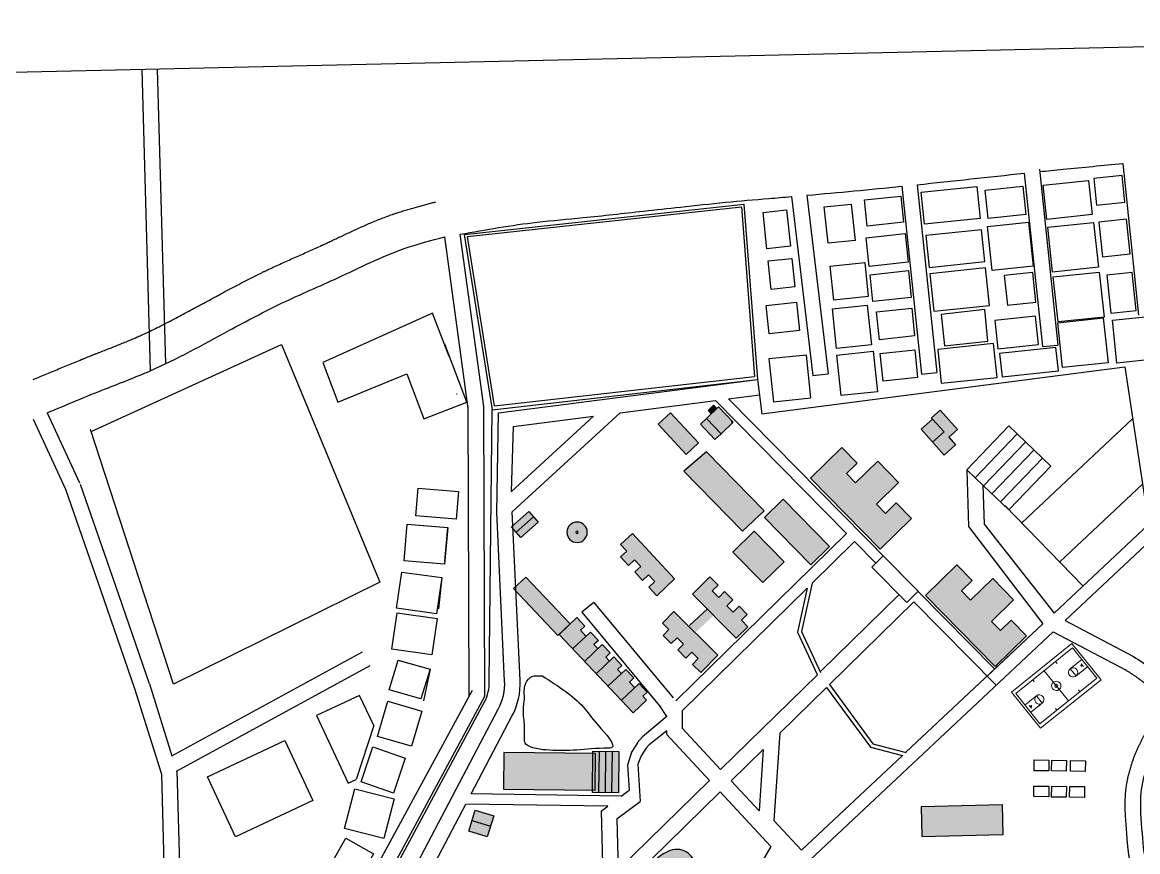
# Model space of a CAD drawing. Header units: millimetres. Extents: x 2899851 to 5794060, y -1331222 to -659598.
# Drawn here: x 4933477 to 5365427, y -980868 to -659598 of the extents above; entities that cross this region are included whole.
import ezdxf

# ---------------------------------------------------------------- set-up
doc = ezdxf.new("R2010")
doc.units = ezdxf.units.MM
for name, color, linetype, lineweight in [('b_COLUMN', 7, 'Continuous', 25), ('b_elev_near', 42, 'Continuous', 25), ('b_furniture_fittings', 240, 'Continuous', 9), ('b_road_path', 252, 'Continuous', 15), ('b_WALL', 137, 'Continuous', 25), ('i_hatch space', 53, 'Continuous', 9)]:
    doc.layers.add(name, color=color, linetype=linetype, lineweight=lineweight)
doc.layers.add('ref', color=10, linetype='Continuous')

msp = doc.modelspace()

# ---------------------------------------------------------------- hatches: boundary and pattern name
at = {"layer": 'i_hatch space', "extrusion": (0, 0, -1)}
h = msp.add_hatch(color=252, dxfattribs=at)
h.dxf.hatch_style = 1
h.paths.add_polyline_path([(-5179677, -815253), (-5184440, -810831), (-5195327, -822556), (-5190563, -826979)])
h = msp.add_hatch(color=252, dxfattribs=at)
h.dxf.hatch_style = 1
h.paths.add_polyline_path([(-5198416, -813028), (-5203120, -808543), (-5208778, -814478), (-5204074, -818963), (-5198416, -813028)])
h = msp.add_hatch(color=252, dxfattribs=at)
h.dxf.hatch_style = 1
h.paths.add_polyline_path([(-5200296, -811236), (-5202409, -809221), (-5201185, -807937), (-5199072, -809952), (-5200296, -811236)])
h = msp.add_hatch(color=252, dxfattribs=at)
h.dxf.hatch_style = 1
h.paths.add_polyline_path([(-5285607, -812822), (-5288971, -809833), (-5295612, -817310), (-5292247, -820298), (-5294903, -823289), (-5290417, -827273), (-5285968, -822264), (-5290454, -818280), (-5286005, -813270)])
h = msp.add_hatch(color=252, dxfattribs=at)
h.dxf.hatch_style = 1
h.paths.add_polyline_path([(-5196063, -815271), (-5198416, -813028), (-5204074, -818963), (-5201721, -821206)])
h = msp.add_hatch(color=252, dxfattribs=at)
h.dxf.hatch_style = 1
h.paths.add_polyline_path([(-5281519, -817255), (-5286005, -813270), (-5290454, -818280), (-5285968, -822264)])
h = msp.add_hatch(color=252, dxfattribs=at)
h.dxf.hatch_style = 1
h.paths.add_polyline_path([(-5265733, -863733), (-5238711, -836176), (-5250849, -824274), (-5256800, -830343), (-5252659, -834404), (-5256160, -837974), (-5264728, -829572), (-5272846, -837851), (-5264278, -846253), (-5267779, -849823), (-5271920, -845762), (-5277871, -851831)])
h = msp.add_hatch(color=252, dxfattribs=at)
h.dxf.hatch_style = 1
h.paths.add_polyline_path([(-5189679, -833495), (-5198424, -825988), (-5220828, -848836), (-5212384, -856650)])
h = msp.add_hatch(color=252, dxfattribs=at)
h.dxf.hatch_style = 1
h.paths.add_polyline_path([(-5220881, -851409), (-5228123, -844308), (-5246071, -862611), (-5238829, -869713)])
at = {"layer": 'i_hatch space'}
h = msp.add_hatch(color=252, dxfattribs=at)
h.dxf.hatch_style = 1
h.paths.add_polyline_path([(5124721, -857121), (5123482, -855734), (5123427, -854589), (5129599, -849073), (5131431, -851123)])
at = {"layer": 'i_hatch space', "extrusion": (0, 0, -1)}
h = msp.add_hatch(color=252, dxfattribs=at)
h.dxf.hatch_style = 1
h.paths.add_polyline_path([(-5126554, -859171), (-5124721, -857121), (-5131431, -851123), (-5133264, -853173)])
h = msp.add_hatch(color=252, dxfattribs=at)
h.dxf.hatch_style = 1
h.paths.add_polyline_path([(-5126554, -859171), (-5124721, -857121), (-5131431, -851123), (-5133264, -853173)])
h = msp.add_hatch(color=252, dxfattribs=at)
h.dxf.hatch_style = 1
h.paths.add_polyline_path([(-5152278, -857143, 1), (-5144378, -857143, 1)])
h = msp.add_hatch(color=252, dxfattribs=at)
h.dxf.hatch_style = 1
h.paths.add_polyline_path([(-5165184, -866658), (-5167529, -864480), (-5165147, -861915), (-5169764, -857629), (-5186106, -875230), (-5179144, -881694), (-5176082, -878396), (-5178427, -876219), (-5176034, -873641), (-5173688, -875818), (-5170627, -872520), (-5172972, -870343), (-5170590, -867778), (-5168245, -869955)])
h = msp.add_hatch(color=252, dxfattribs=at)
h.dxf.hatch_style = 1
h.paths.add_polyline_path([(-5208672, -864784), (-5216860, -856754), (-5228497, -868622), (-5220309, -876651)])
h = msp.add_hatch(color=252, dxfattribs=at)
h.dxf.hatch_style = 1
h.paths.add_polyline_path([(-5310281, -909154), (-5283258, -881597), (-5295397, -869694), (-5301348, -875763), (-5297206, -879824), (-5300707, -883394), (-5309275, -874993), (-5317394, -883272), (-5308826, -891673), (-5312326, -895243), (-5316467, -891183), (-5322419, -897252)])
h = msp.add_hatch(color=252, dxfattribs=at)
h.dxf.hatch_style = 1
h.paths.add_polyline_path([(-5123761, -878932), (-5128487, -874469), (-5145650, -892647), (-5140923, -897110)])
h = msp.add_hatch(color=252, dxfattribs=at)
h.dxf.hatch_style = 1
h.paths.add_polyline_path([(-5193034, -881140), (-5199768, -874438), (-5202942, -877628), (-5200674, -879885), (-5203156, -882379), (-5205424, -880121), (-5208598, -883311), (-5206330, -885568), (-5208799, -888049), (-5211067, -885791), (-5214242, -888981), (-5211974, -891238), (-5214443, -893719), (-5209977, -898163)])
h = msp.add_hatch(color=252, dxfattribs=at)
h.dxf.hatch_style = 1
h.paths.add_polyline_path([(-5185782, -887882), (-5202874, -904755), (-5196201, -911516), (-5192998, -908354), (-5195246, -906077), (-5192743, -903606), (-5190495, -905883), (-5187292, -902722), (-5189540, -900444), (-5187049, -897985), (-5184801, -900263), (-5181599, -897101), (-5183847, -894824), (-5181356, -892365)])
h = msp.add_hatch(color=252, dxfattribs=at)
h.dxf.hatch_style = 1
h.paths.add_polyline_path([(-5191507, -893533), (-5194043, -896037), (-5201199, -889378), (-5198771, -886763), (-5191809, -893227)])
h = msp.add_hatch(color=252, dxfattribs=at)
h.dxf.hatch_style = 1
h.paths.add_polyline_path([(-5141323, -896732), (-5146575, -902294), (-5151774, -897386), (-5149612, -895095), (-5151320, -893482), (-5148231, -890210), (-5145650, -892647)])
h = msp.add_hatch(color=252, dxfattribs=at)
h.dxf.hatch_style = 1
h.paths.add_polyline_path([(-5146575, -902294), (-5151141, -907130), (-5156339, -902221), (-5154863, -900658), (-5156572, -899045), (-5153483, -895773), (-5146575, -902294)])
h = msp.add_hatch(color=252, dxfattribs=at)
h.dxf.hatch_style = 1
h.paths.add_polyline_path([(-5151141, -907130), (-5155706, -911965), (-5160905, -907057), (-5159429, -905493), (-5161137, -903880), (-5158048, -900608), (-5151141, -907130)])
h = msp.add_hatch(color=252, dxfattribs=at)
h.dxf.hatch_style = 1
h.paths.add_polyline_path([(-5155706, -911965), (-5162613, -905443), (-5165703, -908715), (-5163994, -910329), (-5165470, -911892), (-5160271, -916800), (-5155706, -911965)])
h = msp.add_hatch(color=252, dxfattribs=at)
h.dxf.hatch_style = 1
h.paths.add_polyline_path([(-5160271, -916800), (-5167179, -910279), (-5170268, -913551), (-5168559, -915164), (-5170653, -917382), (-5165454, -922290), (-5160271, -916800)])
h = msp.add_hatch(color=252, dxfattribs=at)
h.dxf.hatch_style = 1
h.paths.add_polyline_path([(-5170020, -927125), (-5165454, -922290), (-5172362, -915768), (-5175451, -919040), (-5173743, -920654), (-5175219, -922217)])
at = {"layer": 'i_hatch space'}
h = msp.add_hatch(color=252, dxfattribs=at)
h.dxf.hatch_style = 1
h.paths.add_polyline_path([(5119975, -942481), (5154473, -942870), (5154312, -957069), (5119814, -956680)])
h = msp.add_hatch(color=252, dxfattribs=at)
h.dxf.hatch_style = 1
h.paths.add_polyline_path([(5155472, -942882), (5154473, -942870), (5154483, -941970), (5156983, -941999), (5156802, -957998), (5154302, -957969), (5154312, -957069), (5155312, -957081)])
h.paths.add_polyline_path([(5154473, -942870), (5155472, -942882), (5155312, -957081), (5154312, -957069)], flags=17)
h.paths.add_polyline_path([(5156983, -941999), (5159482, -942027), (5159302, -958026), (5156802, -957998)])
h.paths.add_polyline_path([(5159482, -942027), (5161982, -942055), (5161802, -958054), (5159302, -958026)])
h.paths.add_polyline_path([(5161982, -942055), (5164482, -942083), (5164301, -958082), (5161802, -958054)])
at = {"layer": 'i_hatch space', "extrusion": (0, 0, -1)}
h = msp.add_hatch(color=252, dxfattribs=at)
h.dxf.hatch_style = 1
h.paths.add_polyline_path([(-5281572, -963429), (-5313063, -962682), (-5313336, -974179), (-5281845, -974925)])
at = {"layer": 'i_hatch space'}
h = msp.add_hatch(color=252, dxfattribs=at)
h.dxf.hatch_style = 1
h.paths.add_polyline_path([(5108896, -964782), (5107670, -968722), (5114807, -970969), (5116040, -967005)])
h.paths.add_polyline_path([(5113529, -975076), (5114807, -970969), (5107670, -968722), (5106384, -972853)])
at = {"layer": 'i_hatch space', "extrusion": (0, 0, -1)}
h = msp.add_hatch(color=132, dxfattribs=at)
h.dxf.hatch_style = 1
edge = h.paths.add_edge_path()
edge.add_spline(control_points=[(-5173696, -1002322), (-5173433, -998971), (-5172902, -991057), (-5179348, -981869), (-5188788, -978722), (-5195857, -985344), (-5189314, -993063), (-5183695, -998573), (-5182080, -1004587), (-5178514, -1009605), (-5173980, -1005727), (-5173757, -1003100), (-5173696, -1002322)], knot_values=[0, 0, 0, 0, 10084.3442564, 23067.6906954, 30646.2802139, 36961.9606403, 45662.1792144, 55039.358396, 61216.7110596, 64781.379716, 70548.249912, 72889.5198769, 72889.5198769, 72889.5198769, 72889.5198769], degree=3, periodic=0)

# ---------------------------------------------------------------- linework, layer by layer
at = {"layer": 'b_COLUMN', "color": 5, "lineweight": 30}
for p, q in [((5104749, -741732), (5212963, -730022)), ((5212963, -730022), (5218133, -797899)), ((5115527, -809669), (5104749, -741732))]:
    msp.add_line(p, q, dxfattribs=at)
at = {"layer": 'b_COLUMN', "color": 2, "lineweight": 30, "true_color": 0xf1eb1f}
for p, q in [((5105901, -742613), (5212044, -731127)), ((5212044, -731127), (5217050, -796845)), ((5116293, -808111), (5105901, -742613))]:
    msp.add_line(p, q, dxfattribs=at)
at = {"layer": 'b_COLUMN', "color": 5, "lineweight": 30, "extrusion": (0, 0, -1)}
msp.add_lwpolyline([(-5006099, -1120942), (-5112518, -922767, -0.1352526), (-5114270, -914992), (-5115456, -809677), (-5218133, -797899), (-5219870, -811287), (-5360427, -793048), (-5379643, -920481), (-5518810, -904656), (-5512239, -1032853), (-5278652, -1049012), (-5145432, -1167200), (-5007697, -1178142)], format="xyb", dxfattribs=at)
at = {"layer": 'b_COLUMN', "color": 251, "lineweight": 30, "true_color": 0x636466, "extrusion": (0, 0, -1)}
for points in [[(-5117180, -849492), (-5117940, -810901), (-5218133, -797899)], [(-5165056, -810837), (-5201934, -806052)], [(-5206911, -805406), (-5218905, -803849)], [(-5122864, -841355), (-5123756, -816196), (-5154708, -812180)], [(-5208088, -813737), (-5208277, -815197)], [(-5040104, -1086558), (-5105261, -962414)]]:
    msp.add_lwpolyline(points, dxfattribs=at)
for points in [[(-5034792, -1083770), (-5117794, -925623, -0.1356661), (-5120263, -914709), (-5117180, -849492)], [(-5107343, -958446), (-5123095, -928433, -0.1354014), (-5126256, -914425), (-5123173, -849209)]]:
    msp.add_lwpolyline(points, format="xyb", dxfattribs=at)
at = {"layer": 'b_elev_near', "color": 7, "extrusion": (0, 0, -1)}
for p, q in [((5286005, -813270), (5290454, -818280)), ((5285968, -822264), (5290454, -818280)), ((5131431, -851123), (5124721, -857121)), ((5123761, -878932), (5128487, -874469)), ((5191809, -893227), (5198771, -886763)), ((5145650, -892647), (5140923, -897110)), ((5313063, -962682), (5281572, -963429)), ((5313336, -974179), (5313063, -962682)), ((5281572, -963429), (5281845, -974925)), ((5281845, -974925), (5313336, -974179))]:
    msp.add_line(p, q, dxfattribs=at)
at = {"layer": 'b_elev_near', "color": 7}
for p, q in [((5156802, -957998), (5156983, -941999)), ((5159302, -958026), (5159482, -942027)), ((5161802, -958054), (5161982, -942055))]:
    msp.add_line(p, q, dxfattribs=at)
at = {"layer": 'b_elev_near', "color": 7, "extrusion": (0, 0, -1)}
for points in [[(-5179677, -815253), (-5184440, -810831), (-5195327, -822556), (-5190563, -826979)], [(-5198416, -813028), (-5203120, -808543), (-5208778, -814478), (-5204074, -818963)], [(-5196063, -815271), (-5198416, -813028), (-5204074, -818963), (-5201721, -821206)], [(-5212384, -856650), (-5220828, -848836), (-5198424, -825988), (-5189679, -833495)], [(-5220881, -851409), (-5238829, -869713), (-5246071, -862611), (-5228123, -844308)], [(-5122888, -855070), (-5129599, -849073), (-5133264, -853173), (-5126554, -859171)], [(-5216860, -856754), (-5228497, -868622), (-5220309, -876651), (-5208672, -864784)]]:
    msp.add_lwpolyline(points, close=True, dxfattribs=at)
for points in [[(-5202409, -809221), (-5201185, -807937), (-5199072, -809952), (-5200296, -811236)], [(-5281519, -817255), (-5286005, -813270), (-5285607, -812822), (-5288971, -809833), (-5295612, -817310), (-5292247, -820298), (-5294903, -823289), (-5290417, -827273), (-5281519, -817255)], [(-5265737, -863737), (-5238711, -836176), (-5250849, -824274), (-5256800, -830343), (-5252659, -834404), (-5256160, -837974), (-5264728, -829572), (-5272846, -837851), (-5264278, -846253), (-5267779, -849823), (-5271920, -845762), (-5277871, -851831), (-5265733, -863733), (-5238708, -836173)], [(-5170590, -867778), (-5168245, -869955), (-5165184, -866658), (-5167529, -864480), (-5165147, -861915), (-5169764, -857629), (-5186106, -875230), (-5179144, -881694), (-5176082, -878396), (-5178427, -876219), (-5176034, -873641), (-5173688, -875818), (-5170627, -872520), (-5172972, -870343), (-5170590, -867778)], [(-5310284, -909157), (-5283258, -881597), (-5295397, -869694), (-5301348, -875763), (-5297206, -879824), (-5300707, -883394), (-5309275, -874993), (-5317394, -883272), (-5308826, -891673), (-5312326, -895243), (-5316467, -891183), (-5322419, -897252), (-5310281, -909154), (-5283255, -881593)], [(-5145650, -892647), (-5128487, -874469)], [(-5208799, -888049), (-5211067, -885791), (-5214242, -888981), (-5211974, -891238), (-5214443, -893719), (-5209977, -898163), (-5193034, -881140), (-5199768, -874438), (-5202942, -877628), (-5200674, -879885), (-5203156, -882379), (-5205424, -880121), (-5208598, -883311), (-5206330, -885568), (-5208799, -888049)], [(-5140923, -897110), (-5123761, -878932)], [(-5187049, -897985), (-5184801, -900263), (-5181599, -897101), (-5183847, -894824), (-5181356, -892365), (-5185782, -887882), (-5202874, -904755), (-5196201, -911516), (-5192998, -908354), (-5195246, -906077), (-5192743, -903606), (-5190495, -905883), (-5187292, -902722), (-5189540, -900444), (-5187049, -897985)], [(-5141323, -896732), (-5148231, -890210), (-5151320, -893482), (-5149612, -895095), (-5151774, -897386)], [(-5165454, -922290), (-5172362, -915768), (-5175451, -919040), (-5173743, -920654), (-5175219, -922217), (-5170020, -927125), (-5141323, -896732)], [(-5146575, -902294), (-5153483, -895773), (-5156572, -899045), (-5154863, -900658), (-5156339, -902221)], [(-5151141, -907130), (-5158048, -900608), (-5161137, -903880), (-5159429, -905493), (-5160905, -907057)], [(-5155706, -911965), (-5162613, -905443), (-5165703, -908715), (-5163994, -910329), (-5165470, -911892)], [(-5160271, -916800), (-5167179, -910279), (-5170268, -913551), (-5168559, -915164), (-5170653, -917382)]]:
    msp.add_lwpolyline(points, dxfattribs=at)
at = {"layer": 'b_elev_near', "color": 7}
for points in [[(5119975, -942481), (5119814, -956680), (5155312, -957081), (5155472, -942882)], [(5164301, -958082), (5154302, -957969), (5154483, -941970), (5164482, -942083)]]:
    msp.add_lwpolyline(points, close=True, dxfattribs=at)
at = {"layer": 'b_elev_near', "color": 7, "extrusion": (0, 0, -1)}
for radius in [3950, 450]:
    msp.add_circle((-5148328, -857143), radius, dxfattribs=at)
at = {"layer": 'b_elev_near', "color": 7, "start_tangent": (-0.0781675, 0.9969402), "end_tangent": (-0.0781675, 0.9969402)}
msp.add_spline([(5173696, -1002322), (5173997, -992242), (5181640, -981746), (5189073, -980270), (5193567, -984707), (5189648, -992475), (5183786, -999794), (5181290, -1005444), (5178804, -1008000), (5174130, -1004623), (5173696, -1002322)], degree=3, dxfattribs=at)
at = {"layer": 'b_furniture_fittings', "color": 7, "extrusion": (0, 0, -1)}
for p, q in [((5320526, -853492), (5363467, -813204)), ((5318757, -819062), (5302491, -836022)), ((5305739, -839137), (5322005, -822176)), ((5308986, -842252), (5325253, -825291)), ((5312234, -845367), (5328500, -828406)), ((5299243, -832907), (5302491, -836022)), ((5315482, -848481), (5331748, -831521)), ((5302491, -836022), (5305739, -839137)), ((5305739, -839137), (5315482, -848481)), ((5335224, -868631), (5367288, -838548)), ((5313946, -846716), (5344278, -877956)), ((5339969, -900237), (5316571, -919014)), ((5318204, -919611), (5340198, -901961)), ((5339969, -900237), (5351234, -914276)), ((5340198, -901961), (5349586, -913660)), ((5339320, -909974), (5343765, -906407)), ((5338589, -922485), (5329201, -910786)), ((5333646, -907218), (5334210, -907920)), ((5341573, -912782), (5339320, -909974)), ((5339565, -909521), (5339690, -909677)), ((5340306, -908926), (5340431, -909082)), ((5341047, -908332), (5341172, -908488)), ((5346018, -909214), (5341573, -912782)), ((5341885, -907659), (5342010, -907815)), ((5343550, -911451), (5343425, -911295)), ((5343534, -908035), (5344378, -909088)), ((5344389, -910778), (5344264, -910623)), ((5325319, -915055), (5324755, -914353)), ((5349586, -913660), (5327592, -931310)), ((5351234, -914276), (5327837, -933052)), ((5342069, -912640), (5341943, -912484)), ((5342809, -912046), (5342684, -911890)), ((5327837, -933052), (5316571, -919014)), ((5327592, -931310), (5318204, -919611)), ((5342471, -918215), (5343035, -918917)), ((5326217, -920489), (5321771, -924056)), ((5323401, -922492), (5323526, -922648)), ((5323411, -924183), (5324256, -925235)), ((5324025, -926864), (5328470, -923296)), ((5324240, -921819), (5324365, -921975)), ((5324980, -921225), (5325106, -921381)), ((5325721, -920630), (5325847, -920786)), ((5328470, -923296), (5326217, -920489)), ((5327484, -924344), (5327359, -924188)), ((5328225, -923750), (5328100, -923594)), ((5325905, -925612), (5325779, -925456)), ((5326743, -924939), (5326618, -924783)), ((5334143, -926052), (5333580, -925350))]:
    msp.add_line(p, q, dxfattribs=at)
msp.add_lwpolyline([(-5299243, -832907), (-5315509, -815947), (-5318757, -819062), (-5331748, -831521)], dxfattribs=at)
msp.add_lwpolyline([(-5351234, -914276), (-5327837, -933052), (-5316571, -919014), (-5339969, -900237)], close=True, dxfattribs=at)
for centre, radius in [((-5343663, -908796), 225), ((-5333895, -916635), 600), ((-5324126, -924474), 225)]:
    msp.add_circle(centre, radius, dxfattribs=at)
for centre, start, end in [((-5340446, -911378), 231.25363, 51.25363), ((-5340446, -911378), 51.25363, 231.25363), ((-5333895, -916635), 321.25363, 141.25363), ((-5333895, -916635), 141.25363, 321.25363), ((-5327344, -921893), 51.25363, 231.25363), ((-5327344, -921893), 231.25363, 51.25363)]:
    msp.add_arc(centre, 1800, start, end, dxfattribs=at)
at = {"layer": 'b_road_path', "color": 251, "true_color": 0x636466, "extrusion": (0, 0, -1)}
for points in [[(-5369642, -854159), (-5333031, -888508)], [(-5370548, -860166), (-5337353, -891310)]]:
    msp.add_lwpolyline(points, dxfattribs=at)
at = {"layer": 'b_road_path', "color": 7, "extrusion": (0, 0, -1)}
for points in [[(-5328658, -892611), (-5275631, -942362)], [(-5328638, -892630), (-5307075, -912861)], [(-5332725, -895652), (-5238603, -983958)], [(-5274335, -943578), (-5235201, -980294)]]:
    msp.add_lwpolyline(points, dxfattribs=at)
at = {"layer": 'b_WALL', "color": 7, "extrusion": (0, 0, -1)}
msp.add_lwpolyline([(-5101891, -803664), (-5101563, -803706)], dxfattribs=at)
at = {"layer": 'ref'}
for p, q in [((5794060, -659598), (4711183, -683958)), ((5097164, -868274), (5098220, -855293)), ((5095946, -874721), (5094599, -886841)), ((5094154, -890512), (5092158, -903717)), ((5079472, -906826), (5091396, -910179)), ((5091396, -910179), (5088883, -922483)), ((5069572, -932011), (5062722, -952918))]:
    msp.add_line(p, q, dxfattribs=at)
at = {"layer": 'ref', "color": 116, "true_color": 0x136734}
for p, q in [((4979716, -677917), (4982976, -794605)), ((4985713, -677749), (4988902, -791893)), ((5327372, -716473), (5334493, -784597)), ((5359634, -714248), (5365777, -773019)), ((5321505, -718057), (5328525, -785220)), ((5274046, -723121), (5281651, -795879)), ((5280014, -722497), (5287619, -795256)), ((5231336, -727105), (5239652, -796367)), ((5237317, -726587), (5245620, -795743)), ((5106205, -809220), (5097164, -742691)), ((5112150, -808412), (5103083, -741688)), ((5239652, -796367), (5245620, -795743)), ((4943137, -810857), (4955662, -837987)), ((5106560, -920683), (5106150, -808434)), ((5112560, -920661), (5112150, -808412)), ((4937689, -813372), (4950215, -840502)), ((4950215, -840502), (4963708, -879428)), ((4955884, -838537), (4969377, -877463)), ((4963708, -879428), (4976969, -917681)), ((4969377, -877463), (4982638, -915716)), ((4991426, -943773), (5065253, -903508)), ((4993254, -949610), (5068126, -908776)), ((4976969, -917681), (4987340, -950801)), ((4982695, -915888), (4991426, -943773)), ((4998081, -1120419), (5107788, -918351)), ((5004122, -1121796), (5112560, -920661)), ((4993308, -949581), (4998081, -1120419)), ((4987340, -950801), (4996755, -1287790))]:
    msp.add_line(p, q, dxfattribs=at)
at = {"layer": 'ref', "color": 2, "true_color": 0xf1eb1f}
for p, q in [((4960147, -818146), (5033840, -784410)), ((5033840, -784410), (5071887, -876506)), ((5116293, -808111), (5217050, -796845)), ((4991995, -916024), (4959866, -817333)), ((5071887, -876506), (4991995, -916024))]:
    msp.add_line(p, q, dxfattribs=at)
at = {"layer": 'ref', "color": 1}
for p, q in [((5328525, -785220), (5334493, -784597)), ((5281651, -795879), (5287673, -795250)), ((5241285, -912215), (5241373, -912335))]:
    msp.add_line(p, q, dxfattribs=at)
at = {"layer": 'ref', "color": 251, "true_color": 0x636466}
for p, q in [((5201934, -806052), (5252630, -857552)), ((5206911, -805406), (5277395, -877008)), ((5123173, -849209), (5165056, -810837)), ((5122804, -841409), (5154708, -812180)), ((5299243, -832907), (5299953, -854885)), ((5305438, -838849), (5305926, -853940)), ((5299952, -854901), (5328658, -892611)), ((5305926, -853940), (5333031, -888508)), ((5252630, -857552), (5186560, -922401)), ((5255787, -860759), (5239387, -876855)), ((5255787, -860759), (5264028, -869131)), ((5239387, -876855), (5235235, -895634)), ((5237425, -878781), (5189002, -926310)), ((5237425, -878781), (5233660, -895806)), ((5277399, -877004), (5277395, -877008)), ((5280356, -880016), (5309960, -910089)), ((5154830, -884298), (5185509, -921330)), ((5273016, -881303), (5242487, -911242)), ((5278748, -884084), (5246036, -916165)), ((5278748, -884084), (5310584, -916425)), ((5150210, -888126), (5180204, -924331)), ((5337353, -891310), (5363767, -905251)), ((5233660, -895806), (5241285, -912215)), ((5235235, -895634), (5242583, -911448)), ((5332725, -895652), (5360966, -910558)), ((5241373, -912335), (5203909, -949075)), ((5244954, -917226), (5226823, -935007)), ((5244954, -917226), (5261916, -940390)), ((5246036, -916165), (5262795, -939051)), ((5180204, -924331), (5183002, -928484)), ((5183182, -928386), (5173672, -936384)), ((5183002, -928484), (5183002, -928537)), ((5189002, -926310), (5189004, -933022)), ((5173696, -936393), (5171598, -938738)), ((5183019, -934016), (5176175, -939505)), ((5183004, -934028), (5183004, -935378)), ((5183004, -935378), (5199623, -953278)), ((5189004, -933022), (5203909, -949075)), ((5226823, -935007), (5224555, -968828)), ((5171657, -938709), (5169370, -942283)), ((5174969, -940951), (5173088, -943731)), ((5176175, -939505), (5174969, -940951)), ((5220386, -941320), (5207993, -953474)), ((5220386, -941320), (5218791, -965103)), ((5261916, -940390), (5274335, -943578)), ((5262795, -939051), (5275747, -942392)), ((5169371, -942254), (5167783, -947392)), ((5173088, -943731), (5171796, -946982)), ((5167805, -947244), (5168449, -957079)), ((5171796, -946982), (5172739, -961360)), ((5199623, -953278), (5164263, -987955)), ((5207993, -953474), (5218791, -965103)), ((5165441, -959345), (5107343, -958446)), ((5203707, -957676), (5165062, -995576)), ((5165441, -959345), (5168449, -957079)), ((5203707, -957676), (5223350, -978831)), ((5160236, -963265), (5105261, -962414)), ((5163780, -968107), (5172739, -961360)), ((5157695, -965179), (5160236, -963265)), ((5157707, -965170), (5158400, -993643)), ((5163780, -968107), (5164263, -987955)), ((5224555, -968828), (5235201, -980294)), ((5223350, -978831), (5212838, -996681))]:
    msp.add_line(p, q, dxfattribs=at)
at = {"layer": 'ref', "color": 18, "true_color": 0x000000}
for p, q in [((5154830, -884298), (5150210, -888126)), ((5107670, -968722), (5114807, -970969))]:
    msp.add_line(p, q, dxfattribs=at)
at = {"layer": 'ref', "color": 40, "true_color": 0xf8d731}
msp.add_line((4993254, -949610), (4993314, -949802), dxfattribs=at)
at = {"layer": 'ref', "extrusion": (0, 0, -1)}
for points in [[(-5328849, -722694), (-5346437, -720834), (-5347840, -734099), (-5330252, -735959)], [(-5359351, -718956), (-5348443, -720109), (-5349528, -730368), (-5360436, -729215)], [(-5281547, -725431), (-5303140, -723148), (-5304449, -735535), (-5282857, -737818)], [(-5306322, -724643), (-5320945, -723095), (-5322103, -734041), (-5307479, -735589)], [(-5244045, -731090), (-5254469, -729987), (-5255957, -744056), (-5245532, -745158)], [(-5259631, -728417), (-5273643, -726933), (-5274713, -737054), (-5260701, -738538)], [(-5220327, -733242), (-5229469, -732275), (-5230955, -746324), (-5221813, -747291)], [(-5330570, -738967), (-5348372, -737084), (-5350214, -754507), (-5332412, -756389)], [(-5361136, -735834), (-5350327, -736977), (-5351753, -750462), (-5362562, -749319)], [(-5260301, -743071), (-5275426, -741470), (-5276597, -752546), (-5261472, -754147)], [(-5304914, -739932), (-5283322, -742215), (-5284625, -754543), (-5306218, -752259)], [(-5222315, -752039), (-5231457, -751072), (-5232626, -762130), (-5223484, -763096)], [(-5246323, -754069), (-5259719, -752652), (-5261104, -765754), (-5247708, -767171)], [(-5261775, -757355), (-5276653, -755779), (-5277758, -766224), (-5262879, -767799)], [(-5306483, -754763), (-5284890, -757046), (-5286421, -771527), (-5308014, -769244)], [(-5324819, -756465), (-5313739, -757638), (-5314961, -769189), (-5326040, -768017)], [(-5363316, -756451), (-5353488, -757490), (-5355047, -772238), (-5364875, -771199)], [(-5221596, -769240), (-5233248, -768008), (-5234408, -778977), (-5222756, -780210)], [(-5247203, -770583), (-5260685, -769157), (-5262305, -784484), (-5248824, -785909)], [(-5264326, -771810), (-5277895, -770373), (-5279030, -781110), (-5265462, -782547)], [(-5355655, -775039), (-5373519, -773150), (-5375271, -789712), (-5357407, -791601)], [(-5325831, -773459), (-5310133, -775121), (-5311293, -786097), (-5326991, -784434)], [(-5334486, -775999), (-5352110, -774135), (-5353944, -791479), (-5336320, -793342)], [(-5309580, -784050), (-5287987, -786333), (-5289369, -799406), (-5310962, -797123)], [(-5333754, -785572), (-5311945, -787873), (-5312906, -796963), (-5334716, -794662)], [(-5224332, -806602), (-5238906, -805061), (-5237152, -788475), (-5222578, -790016)], [(-5248908, -788513), (-5262941, -787030), (-5264599, -802709), (-5250566, -804193)], [(-5265747, -787910), (-5279077, -786497), (-5280212, -797234), (-5266882, -798646)]]:
    msp.add_lwpolyline(points, close=True, dxfattribs=at)
at = {"layer": 'ref', "color": 2, "extrusion": (0, 0, -1)}
for points in [[(-5307285, -738748), (-5323192, -737066), (-5324978, -754050), (-5309072, -755732)], [(-5332746, -758247), (-5350548, -756364), (-5352390, -773786), (-5334589, -775669)]]:
    msp.add_lwpolyline(points, close=True, dxfattribs=at)
at = {"layer": 'ref', "extrusion": (0, 0, -1)}
for points in [[(-5098756, -789009), (-5092276, -772242), (-5049799, -791417), (-5055723, -806744), (-5082344, -795773)], [(-5082344, -795773), (-5088948, -813153), (-5105660, -806694), (-5097121, -784309), (-5096963, -784370)]]:
    msp.add_lwpolyline(points, dxfattribs=at)
at = {"layer": 'ref', "color": 2, "true_color": 0xf1eb1f, "extrusion": (0, 0, -1)}
msp.add_lwpolyline([(-5306170, -770900), (-5289342, -772807), (-5290577, -784962), (-5307405, -783054)], close=True, dxfattribs=at)
at = {"layer": 'ref'}
for points in [[(5102437, -841280), (5101507, -852005), (5085856, -850747), (5086785, -840022)], [(5098220, -855293), (5096990, -869450), (5081339, -868192), (5082568, -854035)], [(5095946, -874721), (5093873, -888779), (5078325, -886589), (5080398, -872531)], [(5094154, -890512), (5092081, -904570), (5076533, -902379), (5078606, -888321)], [(5091396, -910179), (5087843, -921695), (5075494, -918224), (5079047, -906707)], [(5088205, -926387), (5084228, -940029), (5071077, -936198), (5075054, -922556)], [(5015990, -975062), (5005150, -951896), (5035203, -937834), (5046042, -960999)], [(5081760, -944700), (5077249, -958175), (5064679, -953773), (5069190, -940298)], [(5325344, -945335), (5331054, -945421), (5330991, -949596), (5325281, -949509)], [(5332144, -945422), (5337854, -945508), (5337791, -949683), (5332081, -949596)], [(5339451, -945547), (5345161, -945633), (5345098, -949808), (5339388, -949722)], [(5077510, -960386), (5073489, -975745), (5058268, -971891), (5062289, -956532)], [(5325219, -955436), (5331033, -955524), (5330973, -959560), (5325158, -959472)], [(5332113, -955540), (5337822, -955626), (5337759, -959801), (5332050, -959715)], [(5339118, -955592), (5344828, -955678), (5344765, -959853), (5339055, -959767)], [(5058717, -975579), (5069462, -981716), (5064156, -991006), (5053411, -984868)]]:
    msp.add_lwpolyline(points, close=True, dxfattribs=at)
at = {"layer": 'ref', "color": 18, "true_color": 0x000000}
for points in [[(5266880, -866318), (5262482, -870646), (5275963, -884341), (5280360, -880012)], [(5108896, -964782), (5116040, -967005), (5113529, -975076), (5106384, -972853)]]:
    msp.add_lwpolyline(points, close=True, dxfattribs=at)
at = {"layer": 'ref'}
msp.add_lwpolyline([(5069572, -932011), (5064112, -920342), (5047442, -928142), (5059697, -954334), (5062722, -952918)], dxfattribs=at)
at = {"layer": 'ref', "color": 116, "true_color": 0x136734}
for points, knots in [([(5327473, -717433), (5330483, -717121), (5341200, -716032), (5351927, -715033), (5359634, -714248)], [225905.8811383, 225905.8811383, 225905.8811383, 225905.8811383, 234984.3747544, 258224.6809837, 258224.6809837, 258224.6809837, 258224.6809837]), ([(4937720, -797947), (4938805, -797492), (4939892, -797036), (4942695, -795861), (4944414, -795142), (4947863, -793707), (4949593, -792990), (4953068, -791562), (4954811, -790851), (4956760, -790066), (4956958, -789986), (4957551, -789748), (4957947, -789589), (4958511, -789363), (4958680, -789296), (4959187, -789094), (4959525, -788959), (4959993, -788773), (4960123, -788722), (4960347, -788633), (4960441, -788596), (4960575, -788542), (4960616, -788527), (4960747, -788475), (4960837, -788439), (4961109, -788332), (4961290, -788260), (4961833, -788047), (4962193, -787905), (4963289, -787475), (4964021, -787188), (4965475, -786619), (4966198, -786337), (4967633, -785773), (4968346, -785493), (4969760, -784932), (4970462, -784652), (4971855, -784091), (4972546, -783811), (4973915, -783247), (4974594, -782965), (4975939, -782396), (4976605, -782110), (4977296, -781809), (4977327, -781795), (4977393, -781766), (4977429, -781750), (4977502, -781719), (4977538, -781703), (4977646, -781655), (4977718, -781624), (4977934, -781529), (4978078, -781465), (4978510, -781273), (4978798, -781144), (4979663, -780754), (4980240, -780491), (4981757, -779788), (4982698, -779344), (4984582, -778437), (4985525, -777974), (4987414, -777034), (4988360, -776556), (4990257, -775586), (4991207, -775094), (4993111, -774098), (4994066, -773594), (4995980, -772575), (4996940, -772060), (4998866, -771022), (4999832, -770499), (5001771, -769446), (5002744, -768917), (5004698, -767852), (5005680, -767318), (5006789, -766715), (5006914, -766647), (5007163, -766512), (5007288, -766444), (5007662, -766241), (5007912, -766106), (5008661, -765699), (5009162, -765428), (5010668, -764615), (5011676, -764073), (5013702, -762990), (5014719, -762449), (5016764, -761372), (5017792, -760835), (5019859, -759766), (5020898, -759235), (5022988, -758179), (5024039, -757654), (5025285, -757042), (5025474, -756950), (5026041, -756673), (5026420, -756489), (5026960, -756227), (5027121, -756150), (5027370, -756030), (5027458, -755988), (5027721, -755862), (5027897, -755778), (5028112, -755675), (5028151, -755657), (5028228, -755620), (5028267, -755601), (5028384, -755546), (5028462, -755509), (5028695, -755399), (5028850, -755325), (5029316, -755105), (5029626, -754960), (5030555, -754525), (5031173, -754238), (5032631, -753567), (5033470, -753185), (5035141, -752429), (5035973, -752056), (5037630, -751315), (5038454, -750948), (5040095, -750220), (5040911, -749858), (5042534, -749137), (5043342, -748778), (5044946, -748062), (5045743, -747705), (5047328, -746991), (5048114, -746633), (5049017, -746219), (5049139, -746163), (5049323, -746079), (5049385, -746050), (5049500, -745997), (5049552, -745973), (5049651, -745927), (5049697, -745906), (5049772, -745871), (5049801, -745858), (5049860, -745831), (5049889, -745818), (5049976, -745777), (5050034, -745750), (5050209, -745669), (5050326, -745615), (5050677, -745452), (5050911, -745343), (5051616, -745014), (5052088, -744792), (5053198, -744270), (5053839, -743967), (5055128, -743356), (5055777, -743048), (5057084, -742429), (5057742, -742117), (5059068, -741492), (5059736, -741179), (5061082, -740551), (5061761, -740237), (5063128, -739610), (5063817, -739296), (5065207, -738673), (5065907, -738362), (5067321, -737746), (5068034, -737440), (5069473, -736834), (5070199, -736534), (5071664, -735942), (5072404, -735650), (5073897, -735076), (5074651, -734794), (5075551, -734467), (5075691, -734417), (5076109, -734267), (5076388, -734168), (5076693, -734062), (5076717, -734053), (5076766, -734037), (5076790, -734028), (5076862, -734003), (5076910, -733986), (5077055, -733936), (5077151, -733903), (5077440, -733803), (5077633, -733738), (5078210, -733543), (5078594, -733415), (5079622, -733078), (5080265, -732874), (5081544, -732476), (5082181, -732282), (5083449, -731905), (5084079, -731722), (5085333, -731364), (5085957, -731189), (5087197, -730846), (5087814, -730679), (5089039, -730349), (5089648, -730187), (5090857, -729868), (5091458, -729710), (5092586, -729416), (5093114, -729279), (5093639, -729142)], [0, 0, 0, 0, 3531.5753023, 3531.5753023, 9087.0078503, 9087.0078503, 14642.4403984, 14642.4403984, 20197.8729464, 20197.8729464, 20824.1700944, 20824.1700944, 22076.7643905, 22076.7643905, 22610.2408479, 22610.2408479, 23677.1937626, 23677.1937626, 24087.1333728, 24087.1333728, 24383.5230242, 24383.5230242, 24510.3706868, 24510.3706868, 24796.3470507, 24796.3470507, 25368.2997784, 25368.2997784, 26512.2052338, 26512.2052338, 28854.5328734, 28854.5328734, 31196.860513, 31196.860513, 33539.1881525, 33539.1881525, 35881.5157921, 35881.5157921, 38223.8434316, 38223.8434316, 40566.1710712, 40566.1710712, 42908.4987108, 42908.4987108, 43017.950759, 43017.950759, 43145.9293982, 43145.9293982, 43273.9080374, 43273.9080374, 43529.8653157, 43529.8653157, 44041.7798724, 44041.7798724, 45065.6089857, 45065.6089857, 47113.2672124, 47113.2672124, 50449.3129767, 50449.3129767, 53785.358741, 53785.358741, 57121.4045054, 57121.4045054, 60457.4502697, 60457.4502697, 63793.496034, 63793.496034, 67129.5417983, 67129.5417983, 70465.5875626, 70465.5875626, 73801.6333269, 73801.6333269, 77137.6790913, 77137.6790913, 77559.0044022, 77559.0044022, 77980.3297131, 77980.3297131, 78822.980335, 78822.980335, 80508.2815787, 80508.2815787, 83878.8840661, 83878.8840661, 87249.4865535, 87249.4865535, 90620.0890409, 90620.0890409, 93990.6915283, 93990.6915283, 97361.2940158, 97361.2940158, 97962.1834392, 97962.1834392, 99163.962286, 99163.962286, 99673.2939867, 99673.2939867, 99950.2704096, 99950.2704096, 100504.2232554, 100504.2232554, 100626.6717918, 100626.6717918, 100749.1203283, 100749.1203283, 100994.0174012, 100994.0174012, 101483.811547, 101483.811547, 102463.3998387, 102463.3998387, 104422.5764221, 104422.5764221, 107098.1242371, 107098.1242371, 109773.672052, 109773.672052, 112449.219867, 112449.219867, 115124.7676819, 115124.7676819, 117800.3154969, 117800.3154969, 120475.8633118, 120475.8633118, 123151.4111267, 123151.4111267, 123567.9759782, 123567.9759782, 123782.4257902, 123782.4257902, 123962.7414543, 123962.7414543, 124121.3686826, 124121.3686826, 124221.5806712, 124221.5806712, 124321.7926598, 124321.7926598, 124522.2166369, 124522.2166369, 124923.0645912, 124923.0645912, 125724.7604998, 125724.7604998, 127328.152317, 127328.152317, 129480.2621519, 129480.2621519, 131632.3719868, 131632.3719868, 133784.4818218, 133784.4818218, 135936.5916567, 135936.5916567, 138088.7014916, 138088.7014916, 140240.8113265, 140240.8113265, 142392.9211615, 142392.9211615, 144545.0309964, 144545.0309964, 146697.1408313, 146697.1408313, 148849.2506663, 148849.2506663, 151001.3605012, 151001.3605012, 151393.8102903, 151393.8102903, 152178.7098684, 152178.7098684, 152246.189116, 152246.189116, 152313.6683636, 152313.6683636, 152448.6268587, 152448.6268587, 152718.5438491, 152718.5438491, 153258.3778297, 153258.3778297, 154338.0457911, 154338.0457911, 156158.3845588, 156158.3845588, 157978.7233265, 157978.7233265, 159799.0620942, 159799.0620942, 161619.4008618, 161619.4008618, 163439.7396295, 163439.7396295, 165260.0783972, 165260.0783972, 167080.4171649, 167080.4171649, 168704.0304684, 168704.0304684, 168704.0304684, 168704.0304684]), ([(5103083, -741688), (5112982, -739929), (5128757, -737130), (5152527, -735217), (5170988, -733036), (5189386, -731109), (5205567, -729223), (5219926, -728069), (5228428, -727353), (5231336, -727105)], [163.1841323, 163.1841323, 163.1841323, 163.1841323, 30301.4827837, 48189.4487586, 71661.7058303, 86069.052525, 103687.7563192, 120526.9939608, 129281.5359157, 129281.5359157, 129281.5359157, 129281.5359157])]:
    msp.add_open_spline(points, degree=3, knots=knots, dxfattribs=at)
for points in [[(5280015, -722505), (5293849, -721061), (5307672, -719516), (5321505, -718057)], [(5237317, -726587), (5249568, -725515), (5261812, -724368), (5274046, -723121)]]:
    msp.add_open_spline(points, degree=3, dxfattribs=at)
msp.add_spline([(4943137, -810857), (4965744, -801554), (4982976, -794605), (5013494, -779005), (5034107, -768327), (5055665, -758571), (5081314, -747277), (5097164, -742691)], degree=3, dxfattribs=at)
at = {"layer": 'ref', "color": 251, "true_color": 0x636466}
msp.add_spline([(5363767, -905251), (5371245, -910390), (5376962, -916616), (5378688, -925835), (5375462, -934254), (5369062, -947735), (5366663, -958055), (5367102, -973872), (5370211, -987717), (5373372, -991080), (5381055, -992586), (5388517, -994624), (5396420, -1004220), (5401528, -1017472), (5403626, -1026787)], degree=3, dxfattribs=at)
msp.add_open_spline([(5360534, -910306), (5360859, -910514), (5361182, -910720), (5361821, -911131), (5362138, -911335), (5362765, -911741), (5363075, -911944), (5363688, -912349), (5363991, -912551), (5364589, -912956), (5364884, -913159), (5365467, -913566), (5365754, -913770), (5366321, -914180), (5366600, -914387), (5366926, -914634), (5366977, -914673), (5367129, -914789), (5367230, -914867), (5367375, -914980), (5367420, -915015), (5367481, -915063), (5367498, -915076), (5367527, -915099), (5367540, -915109), (5367567, -915130), (5367580, -915140), (5367619, -915172), (5367645, -915192), (5367724, -915255), (5367776, -915296), (5367931, -915421), (5368033, -915503), (5368289, -915715), (5368443, -915843), (5368741, -916099), (5368887, -916227), (5369171, -916482), (5369309, -916609), (5369576, -916862), (5369705, -916989), (5369956, -917240), (5370076, -917365), (5370290, -917594), (5370384, -917698), (5370565, -917904), (5370652, -918007), (5370821, -918212), (5370902, -918314), (5371057, -918516), (5371132, -918617), (5371274, -918818), (5371343, -918918), (5371473, -919117), (5371535, -919217), (5371606, -919336), (5371618, -919357), (5371654, -919418), (5371677, -919459), (5371704, -919507), (5371708, -919514), (5371715, -919527), (5371718, -919533), (5371725, -919544), (5371728, -919550), (5371737, -919567), (5371744, -919579), (5371763, -919614), (5371775, -919637), (5371813, -919707), (5371837, -919755), (5371910, -919899), (5371957, -919997), (5372048, -920196), (5372092, -920298), (5372176, -920504), (5372217, -920609), (5372295, -920821), (5372332, -920928), (5372402, -921145), (5372436, -921255), (5372498, -921476), (5372528, -921588), (5372583, -921813), (5372608, -921926), (5372655, -922152), (5372676, -922266), (5372714, -922495), (5372731, -922609), (5372760, -922837), (5372773, -922952), (5372794, -923179), (5372802, -923293), (5372814, -923519), (5372818, -923632), (5372822, -923855), (5372822, -923966), (5372817, -924186), (5372812, -924295), (5372799, -924511), (5372790, -924617), (5372777, -924747), (5372775, -924771), (5372766, -924845), (5372761, -924893), (5372752, -924961), (5372749, -924982), (5372745, -925007), (5372745, -925013), (5372743, -925023), (5372742, -925029), (5372740, -925045), (5372738, -925056), (5372734, -925088), (5372730, -925110), (5372720, -925175), (5372713, -925219), (5372690, -925352), (5372673, -925442), (5372635, -925625), (5372614, -925718), (5372569, -925907), (5372544, -926002), (5372492, -926196), (5372464, -926294), (5372404, -926494), (5372372, -926595), (5372305, -926801), (5372269, -926905), (5372194, -927117), (5372155, -927224), (5372072, -927441), (5372029, -927551), (5371940, -927774), (5371893, -927887), (5371796, -928116), (5371746, -928231), (5371643, -928466), (5371589, -928584), (5371479, -928824), (5371422, -928945), (5371286, -929232), (5371205, -929399), (5371039, -929737), (5370953, -929908), (5370778, -930256), (5370687, -930432), (5370503, -930789), (5370409, -930970), (5370288, -931201), (5370263, -931249), (5370221, -931330), (5370204, -931363), (5370176, -931416), (5370165, -931437), (5370148, -931469), (5370142, -931480), (5370131, -931502), (5370125, -931513), (5370107, -931547), (5370096, -931569), (5370061, -931635), (5370038, -931679), (5369968, -931812), (5369921, -931901), (5369782, -932167), (5369688, -932345), (5369407, -932880), (5369218, -933238), (5368840, -933957), (5368650, -934318), (5368271, -935045), (5368081, -935410), (5367702, -936144), (5367512, -936514), (5367135, -937258), (5366947, -937632), (5366573, -938387), (5366387, -938767), (5366018, -939533), (5365835, -939919), (5365474, -940697), (5365296, -941090), (5364943, -941883), (5364770, -942282), (5364429, -943090), (5364261, -943497), (5363934, -944320), (5363773, -944736), (5363571, -945279), (5363526, -945403), (5363465, -945571), (5363449, -945614), (5363421, -945691), (5363409, -945726), (5363384, -945795), (5363372, -945829), (5363335, -945932), (5363310, -946001), (5363238, -946208), (5363189, -946347), (5363047, -946763), (5362954, -947041), (5362672, -947909), (5362491, -948503), (5362149, -949698), (5361989, -950300), (5361690, -951512), (5361551, -952122), (5361297, -953349), (5361181, -953966), (5360975, -955206), (5360884, -955829), (5360788, -956604), (5360770, -956755), (5360743, -956987), (5360734, -957069), (5360719, -957209), (5360712, -957269), (5360703, -957358), (5360700, -957388), (5360694, -957443), (5360692, -957467), (5360687, -957516), (5360685, -957541), (5360677, -957614), (5360673, -957663), (5360659, -957810), (5360649, -957908), (5360623, -958201), (5360607, -958397), (5360561, -959007), (5360535, -959421), (5360494, -960245), (5360478, -960655), (5360457, -961470), (5360451, -961876), (5360446, -962682), (5360448, -963084), (5360459, -963882), (5360468, -964278), (5360492, -965068), (5360506, -965461), (5360541, -966242), (5360560, -966630), (5360604, -967403), (5360627, -967788), (5360677, -968553), (5360703, -968934), (5360758, -969691), (5360786, -970068), (5360844, -970818), (5360873, -971192), (5360932, -971935), (5360962, -972305), (5361020, -973041), (5361049, -973407), (5361086, -973890), (5361095, -974007), (5361108, -974170), (5361111, -974216), (5361116, -974280), (5361117, -974297), (5361119, -974327), (5361120, -974340), (5361122, -974365), (5361123, -974378), (5361126, -974415), (5361128, -974441), (5361134, -974516), (5361137, -974567), (5361149, -974719), (5361156, -974822), (5361179, -975129), (5361194, -975337), (5361225, -975755), (5361241, -975966), (5361273, -976392), (5361290, -976606), (5361324, -977040), (5361342, -977258), (5361380, -977698), (5361400, -977920), (5361442, -978367), (5361465, -978592), (5361512, -979046), (5361537, -979274), (5361590, -979734), (5361619, -979966), (5361679, -980432), (5361711, -980667), (5361780, -981139), (5361817, -981376), (5361895, -981854), (5361937, -982094), (5362026, -982577), (5362074, -982820), (5362175, -983308), (5362229, -983553), (5362343, -984046), (5362404, -984294), (5362533, -984790), (5362602, -985040), (5362747, -985540), (5362824, -985791), (5362987, -986295), (5363073, -986547), (5363255, -987052), (5363351, -987305), (5363553, -987812), (5363659, -988065), (5363882, -988572), (5364000, -988825), (5364246, -989330), (5364375, -989582), (5364645, -990084), (5364787, -990334), (5364969, -990642), (5365004, -990701), (5365053, -990782), (5365067, -990804), (5365091, -990844), (5365102, -990862), (5365124, -990898), (5365135, -990916), (5365169, -990970), (5365191, -991006), (5365259, -991114), (5365305, -991186), (5365444, -991402), (5365539, -991546), (5365736, -991833), (5365837, -991977), (5366045, -992264), (5366152, -992407), (5366372, -992693), (5366486, -992836), (5366641, -993025), (5366680, -993072), (5366720, -993120)], degree=3, knots=[0, 0, 0, 0, 1162.0937238, 1162.0937238, 2324.1874477, 2324.1874477, 3486.2811715, 3486.2811715, 4648.3748953, 4648.3748953, 5810.4686192, 5810.4686192, 6972.562343, 6972.562343, 8134.6560668, 8134.6560668, 8350.642212, 8350.642212, 8782.6145024, 8782.6145024, 8976.3776475, 8976.3776475, 9046.738479, 9046.738479, 9103.9974887, 9103.9974887, 9161.2564984, 9161.2564984, 9275.7745178, 9275.7745178, 9504.8105565, 9504.8105565, 9962.8826339, 9962.8826339, 10675.8438819, 10675.8438819, 11388.8051299, 11388.8051299, 12101.7663778, 12101.7663778, 12814.7276258, 12814.7276258, 13527.6888737, 13527.6888737, 14122.9027927, 14122.9027927, 14718.1167116, 14718.1167116, 15313.3306305, 15313.3306305, 15908.5445495, 15908.5445495, 16503.7584684, 16503.7584684, 17098.9723874, 17098.9723874, 17222.5518332, 17222.5518332, 17469.7107249, 17469.7107249, 17512.1399341, 17512.1399341, 17546.8472351, 17546.8472351, 17581.5545361, 17581.5545361, 17650.9691381, 17650.9691381, 17789.7983421, 17789.7983421, 18067.4567501, 18067.4567501, 18622.7735661, 18622.7735661, 19178.0903822, 19178.0903822, 19733.4071982, 19733.4071982, 20288.7240142, 20288.7240142, 20844.0408302, 20844.0408302, 21399.3576463, 21399.3576463, 21954.6744623, 21954.6744623, 22509.9912783, 22509.9912783, 23065.3080943, 23065.3080943, 23620.6249104, 23620.6249104, 24175.9417264, 24175.9417264, 24731.2585424, 24731.2585424, 25286.5753584, 25286.5753584, 25841.8921745, 25841.8921745, 26397.2089905, 26397.2089905, 26527.0024367, 26527.0024367, 26786.5893291, 26786.5893291, 26896.5224081, 26896.5224081, 26925.7356132, 26925.7356132, 26954.9488182, 26954.9488182, 27013.3752282, 27013.3752282, 27130.2280483, 27130.2280483, 27363.9336884, 27363.9336884, 27836.1922978, 27836.1922978, 28308.4509072, 28308.4509072, 28780.7095166, 28780.7095166, 29252.9681261, 29252.9681261, 29725.2267355, 29725.2267355, 30197.4853449, 30197.4853449, 30669.7439543, 30669.7439543, 31142.0025637, 31142.0025637, 31614.2611732, 31614.2611732, 32086.5197826, 32086.5197826, 32558.778392, 32558.778392, 33031.0370014, 33031.0370014, 33663.3689692, 33663.3689692, 34295.700937, 34295.700937, 34928.0329048, 34928.0329048, 35560.3648726, 35560.3648726, 35725.1282593, 35725.1282593, 35836.7937611, 35836.7937611, 35907.6944308, 35907.6944308, 35945.2386115, 35945.2386115, 35982.7827923, 35982.7827923, 36057.8711537, 36057.8711537, 36208.0478767, 36208.0478767, 36508.4013226, 36508.4013226, 37109.1082145, 37109.1082145, 38310.5219983, 38310.5219983, 39511.935782, 39511.935782, 40713.3495657, 40713.3495657, 41914.7633495, 41914.7633495, 43116.1771332, 43116.1771332, 44317.590917, 44317.590917, 45519.0047007, 45519.0047007, 46720.4184844, 46720.4184844, 47921.8322682, 47921.8322682, 49123.2460519, 49123.2460519, 50324.6598357, 50324.6598357, 50678.0064796, 50678.0064796, 50800.4792848, 50800.4792848, 50897.9985511, 50897.9985511, 50995.5178174, 50995.5178174, 51190.55635, 51190.55635, 51580.6334152, 51580.6334152, 52360.7875455, 52360.7875455, 54002.7625608, 54002.7625608, 55644.7375762, 55644.7375762, 57286.7125915, 57286.7125915, 58928.6876068, 58928.6876068, 60570.6626222, 60570.6626222, 60965.3524863, 60965.3524863, 61178.9991517, 61178.9991517, 61333.7117097, 61333.7117097, 61412.6020884, 61412.6020884, 61476.7583275, 61476.7583275, 61540.9145666, 61540.9145666, 61669.2270447, 61669.2270447, 61925.852001, 61925.852001, 62439.1019136, 62439.1019136, 63536.9039972, 63536.9039972, 64634.7060807, 64634.7060807, 65732.5081643, 65732.5081643, 66830.3102479, 66830.3102479, 67928.1123314, 67928.1123314, 69025.914415, 69025.914415, 70123.7164986, 70123.7164986, 71221.5185821, 71221.5185821, 72319.3206657, 72319.3206657, 73417.1227493, 73417.1227493, 74514.9248329, 74514.9248329, 75612.7269164, 75612.7269164, 76710.529, 76710.529, 77063.4584707, 77063.4584707, 77203.3993406, 77203.3993406, 77255.7687119, 77255.7687119, 77293.7517742, 77293.7517742, 77331.7348364, 77331.7348364, 77407.7009609, 77407.7009609, 77559.6332098, 77559.6332098, 77863.4977076, 77863.4977076, 78471.2267033, 78471.2267033, 79078.9556989, 79078.9556989, 79686.6846946, 79686.6846946, 80294.4136902, 80294.4136902, 80902.1426859, 80902.1426859, 81509.8716816, 81509.8716816, 82117.6006772, 82117.6006772, 82725.3296729, 82725.3296729, 83333.0586686, 83333.0586686, 83940.7876642, 83940.7876642, 84548.5166599, 84548.5166599, 85156.2456555, 85156.2456555, 85763.9746512, 85763.9746512, 86371.7036469, 86371.7036469, 86979.4326425, 86979.4326425, 87587.1616382, 87587.1616382, 88194.8906338, 88194.8906338, 88802.6196295, 88802.6196295, 89410.3486252, 89410.3486252, 90018.0776208, 90018.0776208, 90625.8066165, 90625.8066165, 91233.5356122, 91233.5356122, 91377.5304908, 91377.5304908, 91431.3208299, 91431.3208299, 91475.3450775, 91475.3450775, 91519.3693251, 91519.3693251, 91607.4178204, 91607.4178204, 91783.5148109, 91783.5148109, 92135.7087919, 92135.7087919, 92487.9027729, 92487.9027729, 92840.0967539, 92840.0967539, 93192.2907348, 93192.2907348, 93309.5047568, 93309.5047568, 93309.5047568, 93309.5047568], dxfattribs=at)
at = {"layer": 'ref'}
msp.add_spline([(5134904, -912763), (5130123, -913421), (5128144, -916571), (5127897, -921622), (5127534, -925898), (5127982, -932355), (5127918, -936624), (5128159, -938717), (5131131, -940579), (5136300, -941475), (5146754, -941593), (5158675, -940825), (5161588, -940596), (5156446, -931888), (5150734, -924806), (5134904, -912763)], degree=3, dxfattribs=at)

doc.saveas('drawing.dxf')
